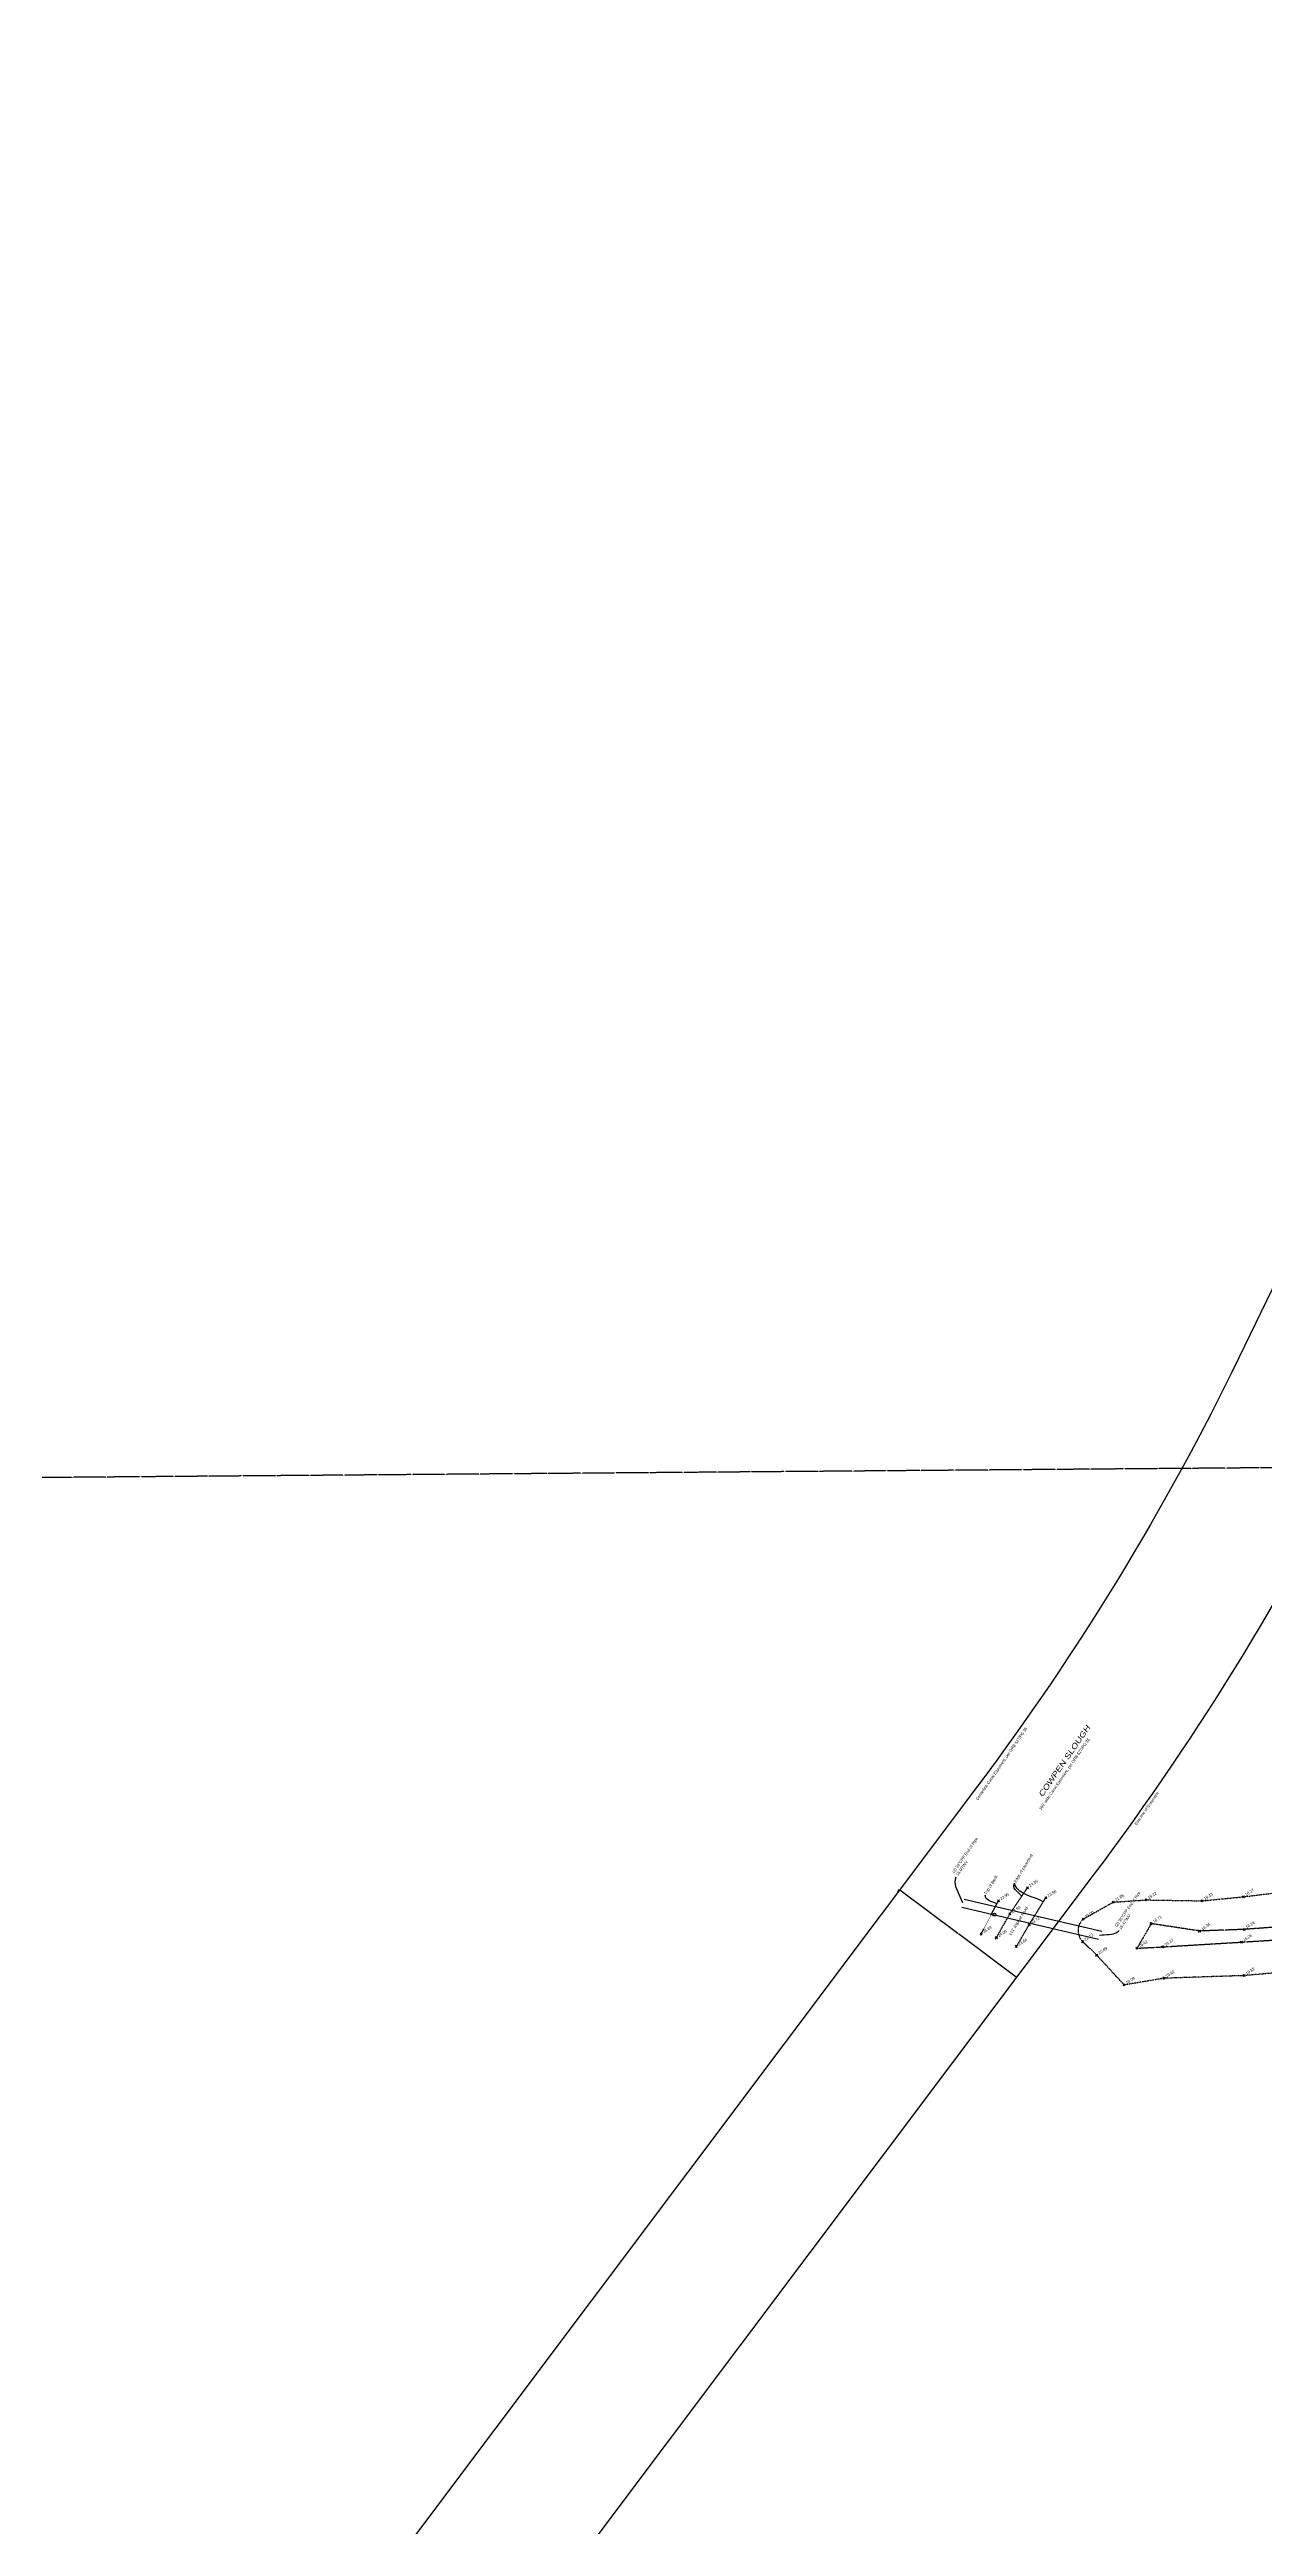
# Model space of a CAD drawing. Header units: inches. Extents: x -625442 to 34963, y -27993 to 66986.
# Drawn here: x -231856 to -223873, y 19263 to 35544 of the extents above; entities that cross this region are included whole.
import ezdxf
from ezdxf.enums import TextEntityAlignment as Align

# ---------------------------------------------------------------- set-up
doc = ezdxf.new("R2010")
doc.units = ezdxf.units.IN
doc.header["$LTSCALE"] = 0.5
doc.header["$MEASUREMENT"] = 0
doc.header["$PDMODE"] = 35
doc.linetypes.add('DASHED2', pattern=[0.375, 0.25, -0.125])
doc.linetypes.add('DIVIDE2', pattern=[0.625, 0.25, -0.125, 0, -0.125, 0, -0.125])
for name, color, linetype in [('BOUNDARY', 7, 'Continuous'), ('EASEMENT', 7, 'Continuous'), ('EDGE OF PAVEMENT', 253, 'DASHED2'), ('SECTION LINE', 101, 'DIVIDE2'), ('SPOT ELEVATION TEXT', 252, 'Continuous'), ('STORM SEWER', 252, 'STORM'), ('SURVEY MONUMENTS', 1, 'Continuous'), ('TEXT', 7, 'Continuous'), ('TOE OF SLOPE', 36, 'DIVIDE2'), ('TOP OF BANK', 252, 'DASHED2')]:
    doc.layers.add(name, color=color, linetype=linetype)
doc.styles.add('BLDG', font='IC-Romans.shx', dxfattribs={"width": 0.8})
doc.styles.add('BRG', font='swissc.ttf', dxfattribs={"width": 1.5, "oblique": 8})
doc.styles.get("Standard").update_dxf_attribs({"font": 'Arial.ttf'})
doc.styles.add('TXT', font='IC-Romans.shx')
doc.linetypes.add('STORM', pattern='A,1.5,-0.25,["STM",Standard,S=0.1,R=0,X=-0.1,Y=-0.05],-0.25', length=2)
doc.dimstyles.new('20 SCALE', dxfattribs={"dimtxt": 1.6, "dimasz": 2, "dimexe": 0.18, "dimexo": 0.0625, "dimgap": 0.04, "dimtad": 0, "dimdec": 1, "dimzin": 0, "dimdsep": 46, "dimtxsty": 'BLDG', "dimcen": 0.09, "dimaunit": 1, "dimadec": 4, "dimazin": 0, "dimtfac": 1, "dimtdec": 1, "dimtofl": 0, "dimtmove": 2, "dimatfit": 3, "dimfxl": 1, "dimtolj": 1, "dimtzin": 0, "dimarcsym": 0})

# ---------------------------------------------------------------- blocks, each defined once
blk = doc.blocks.new('SPT10')
at = {"color": 0, "linetype": 'Continuous'}
for p, q in [((-0.35, -0.35), (0.35, 0.35)), ((0.35, -0.35), (-0.35, 0.35))]:
    blk.add_line(p, q, dxfattribs=at)
blk = doc.blocks.new('SPT4')
at = {"color": 0, "linetype": 'Continuous'}
blk.add_circle((0, 0), 0.5, dxfattribs=at)
blk = doc.blocks.new('*D741')
at = {"layer": 'DEFPOINTS', "color": 0, "transparency": 16777216}
for p in [(-226281, 23433), (-225513, 22857), (-225502, 22872)]:
    blk.add_point(p, dxfattribs=at)
at = {"layer": 'TEXT', "color": 0, "lineweight": -2, "transparency": 16777216}
for p, q in [((-226281, 23434), (-226270, 23449)), ((-226268, 23447), (-225888, 23162)), ((-225504, 22873), (-225884, 23159)), ((-225513, 22857), (-225502, 22872))]:
    blk.add_line(p, q, dxfattribs=at)
at = {"layer": 'TEXT', "color": 0, "transparency": 16777216}
for points in [[(-226268, 23448), (-226268, 23447), (-226270, 23449)], [(-225503, 22874), (-225504, 22873), (-225502, 22872)]]:
    blk.add_solid(points, dxfattribs=at)
at = {"layer": 'TEXT', "color": 0, "transparency": 16777216, "insert": (-225886, 23160), "char_height": 1.6, "attachment_point": 5, "rotation": 323.0996, "style": 'BLDG'}
blk.add_mtext("\\A1;960.0'", dxfattribs=at)

msp = doc.modelspace()

# ---------------------------------------------------------------- linework, layer by layer
at = {"layer": 'BOUNDARY'}
msp.add_lwpolyline([(-215220.80268, 64043.88481), (-215998.24827, 63093.9977, 0.1626301766), (-218581.27069, 56302.95768), (-219295.33756, 38905.7259, -0.1030827088), (-220436.51138, 34369.63044), (-224041.13928, 26943.56825, -0.0480698895), (-225759.29655, 24128.35616), (-232751.13138, 14816.23434, -0.0821429728), (-235452.61013, 12233.93995), (-236282.58151, 11667.43194, -0.0683606838), (-239075.16348, 10275.42918), (-244667.80823, 8385.33493, -0.0559828453), (-246544.08142, 7977.44989), (-246582.75851, 7973.48282, 0.1646773725), (-250598.35836, 6138.4667), (-251667.98157, 5131.84879, 0.0898707178), (-254097.89113, 1844.09453)], format="xyb", dxfattribs=at)
at = {"layer": 'EASEMENT'}
msp.add_lwpolyline([(-215255.35094, 62485.96518, 0.1626301766), (-217622.07832, 56263.58777), (-218336.14519, 38866.35599, -0.1030827088), (-219572.87769, 33950.42063), (-223177.50559, 26524.35845, -0.0480698895), (-224991.60308, 23551.94768), (-231983.43791, 14239.82586, -0.0821429728), (-234911.40353, 11441.03679), (-235741.37491, 10874.52878, -0.0683606838), (-238767.79985, 9365.96362), (-244360.4446, 7475.86938, -0.0559828453), (-246446.12912, 7022.46018), (-246484.80621, 7018.49311, 0.1646773725), (-249940.43815, 5439.36656), (-251010.06136, 4432.74865, 0.0898707178), (-253236.49712, 1420.3017)], format="xyb", dxfattribs=at)
at = {"layer": 'EDGE OF PAVEMENT'}
for points in [[(-225634.43711, 23132.15583), (-225545.87381, 23289.20545), (-225430.48813, 23460.82805)], [(-225501.41929, 23076.44017), (-225418.91665, 23218.2223), (-225309.34589, 23395.64573)]]:
    msp.add_lwpolyline(points, dxfattribs=at)
at = {"layer": 'SECTION LINE'}
msp.add_line((-209577.99515, 26336.05729), (-273965.77837, 25821.4055), dxfattribs=at)
at = {"layer": 'STORM SEWER'}
for points in [[(-225860.96146, 23334.84392), (-224962.39815, 23122.95868)], [(-224941.19256, 23173.2393), (-225845.92749, 23384.81061)]]:
    msp.add_lwpolyline(points, dxfattribs=at)
at = {"layer": 'TOE OF SLOPE'}
for points in [[(-224616.59501, 23225.59677), (-224710.30632, 23063.98075), (-224539.65558, 23073.11425), (-224023.98002, 23104.25684), (-223462.68852, 23140.16259), (-222955.64575, 23180.16782), (-222601.95077, 23244.35061), (-222171.73171, 23337.04428), (-222019.80342, 23395.97652), (-221886.03552, 23456.98957), (-221667.24027, 23349.43773), (-221352.29998, 23126.80977), (-221140.78924, 22973.4816), (-220935.73471, 22925.16375), (-220697.62707, 22910.46412), (-220395.90068, 22878.48578), (-219967.97, 22827.26439), (-219354.9774, 22660.96147), (-218781.40416, 22510.62271), (-218343.5436, 22396.90767), (-218132.27892, 22387.48296), (-217885.93465, 22389.6409), (-217855.90781, 22323.77105)], [(-223450.40152, 23228.28859), (-224006.06391, 23187.65279), (-224298.42499, 23177.04502), (-224616.59501, 23225.59677)]]:
    msp.add_lwpolyline(points, dxfattribs=at)
at = {"layer": 'TOP OF BANK'}
msp.add_lwpolyline([(-223431.83552, 22933.4662), (-224006.59684, 22884.13562), (-224532.80561, 22866.56048), (-224794.16309, 22822.69163), (-224975.19876, 23018.98155), (-225066.76334, 23107.29357, -0.4387343239), (-225063.28214, 23255.94957), (-224866.17893, 23366.88555), (-224649.43943, 23381.53946), (-224281.11124, 23375.59362), (-224010.15359, 23402.33526), (-223448.7054, 23471.22951)], format="xyb", dxfattribs=at)
msp.add_lwpolyline([(-225734.81377, 23156.9266), (-225620.94364, 23374.62862)], dxfattribs=at)

# ---------------------------------------------------------------- block references
at = {"layer": 'SPOT ELEVATION TEXT', "xscale": 19.2, "yscale": 19.2, "zscale": 19.2}
for p in [(-225430.48813, 23460.82805), (-225620.94364, 23374.62862), (-225545.87381, 23289.20545), (-225309.34589, 23395.64573), (-224866.17893, 23366.88555), (-224649.43943, 23381.53946), (-224281.11124, 23375.59362), (-224010.15359, 23402.33526), (-225734.81377, 23156.9266), (-225634.43711, 23132.15583), (-225418.91665, 23218.2223), (-225063.28214, 23255.94957), (-224616.59501, 23225.59677), (-224298.42499, 23177.04502), (-224006.06391, 23187.65279), (-225501.41929, 23076.44017), (-225066.76334, 23107.29357), (-224975.19876, 23018.98155), (-224710.30632, 23063.98075), (-224539.65558, 23073.11425), (-224023.98002, 23104.25684), (-224794.16309, 22822.69163), (-224532.80561, 22866.56048), (-224006.59684, 22884.13562)]:
    msp.add_blockref('SPT10', p, dxfattribs=at)
at = {"layer": 'SURVEY MONUMENTS', "xscale": 19.2, "yscale": 19.2, "zscale": 19.2}
msp.add_blockref('SPT4', (-225646.97962, 23284.55992), dxfattribs=at)

# ---------------------------------------------------------------- texts
at = {"layer": 'SPOT ELEVATION TEXT', "style": 'BLDG', "width": 0.8}
for s, p in [('24.35', (-225385.37595, 23482.42786)), ('23.88', (-225264.23372, 23417.24555)), ('18.27', (-223965.04142, 23423.93507)), ('23.99', (-225575.83146, 23396.22843)), ('23.90', (-225500.76163, 23310.80526)), ('23.00', (-225018.16996, 23277.54938)), ('21.86', (-224821.06675, 23388.48536)), ('19.22', (-224604.32725, 23403.13927)), ('18.33', (-224235.99906, 23397.19343)), ('23.89', (-225689.7016, 23178.52641)), ('24.09', (-225589.32494, 23153.75564)), ('23.64', (-225456.30712, 23098.03999)), ('23.72', (-225373.80447, 23239.82211)), ('22.12', (-225021.65117, 23128.89338)), ('16.71', (-224571.48283, 23247.19658)), ('16.37', (-224494.5434, 23094.71406)), ('16.34', (-224253.31282, 23198.64483)), ('16.26', (-223978.86785, 23125.85666)), ('16.24', (-223960.95174, 23209.25261)), ('20.89', (-224930.08658, 23040.58136)), ('16.62', (-224665.19415, 23085.58057)), ('20.09', (-224749.05091, 22844.29144)), ('19.62', (-224487.69343, 22888.16029)), ('19.82', (-223961.48466, 22905.73543))]:
    msp.add_text(s, height=19.2, rotation=33, dxfattribs=at).set_placement(p, align=Align.CENTER)
at = {"layer": 'TEXT'}
for s, insert, char_height, attachment_point, rotation, style in [('Centerline Canal Easement, per ORB 527/PG 36', (-225772.0124, 24044.97564), 19.2, 1, 55.389855821, 'TXT'), ("160' wide Canal Easement, per ORB 527/PG 36", (-225356.27818, 23980.96562), 19.2, 1, 55.389722222, 'TXT'), ('COWPEN SLOUGH', (-225201.95832, 24305.48982), 36, 2, 55.389722222, 'BRG'), ('East line of Easement', (-224728.2677, 23881.76624), 19.2, 1, 55.389722222, 'TXT'), ('(2) 36"CPP End of Pipe\\P16.00\'INV', (-225927.41595, 23566.5963), 19.2, 1, 55.389722222, 'TXT'), ('Edge of pavement', (-225522.46288, 23502.50412), 19.2, 1, 58.301915949, 'TXT'), ('Top of Bank', (-225716.38841, 23423.70708), 19.2, 1, 58.301915949, 'TXT'), ("%%P11' Asphalt Road", (-225554.67276, 23156.36924), 19.2, 1, 58.301915949, 'TXT'), ('(2) 36"CPP End of Pipe\\P16.47\'INV', (-224857.51672, 23212.86312), 19.2, 1, 55.389722222, 'TXT')]:
    msp.add_mtext(s, dxfattribs=dict(at, insert=insert, char_height=char_height, attachment_point=attachment_point, rotation=rotation, style=style))

# ---------------------------------------------------------------- dimensions: what is measured, and where the dimension line sits
dim = msp.add_aligned_dim(p1=(-226281.02639, 23433.48679), p2=(-225513.33292, 22857.07832), distance=18.95887, dimstyle='20 SCALE', override={"dimpost": "<>'"}, dxfattribs=at)
dim.commit()
dim.dimension.update_dxf_attribs({"geometry": '*D741', "text_midpoint": (-225885.79627, 23160.4436)})

# ---------------------------------------------------------------- leaders
at = {"layer": 'TEXT', "path_type": 1}
for points in [[(-225855.71334, 23361.607), (-225901.42267, 23523.29863), (-225897.86982, 23534.188)], [(-225467.79388, 23405.34014), (-225519.93574, 23479.20627), (-225515.82912, 23491.85196)], [(-225326.09736, 23368.52078), (-225511.89686, 23480.35958), (-225515.82912, 23491.85196)], [(-225631.12739, 23355.15887), (-225704.7817, 23400.45803), (-225707.11566, 23412.12485)], [(-224955.76505, 23149.30837), (-224837.53691, 23172.11657), (-224827.97059, 23180.45482)]]:
    msp.add_leader(points, dimstyle='20 SCALE', dxfattribs=at)

doc.saveas('drawing.dxf')
